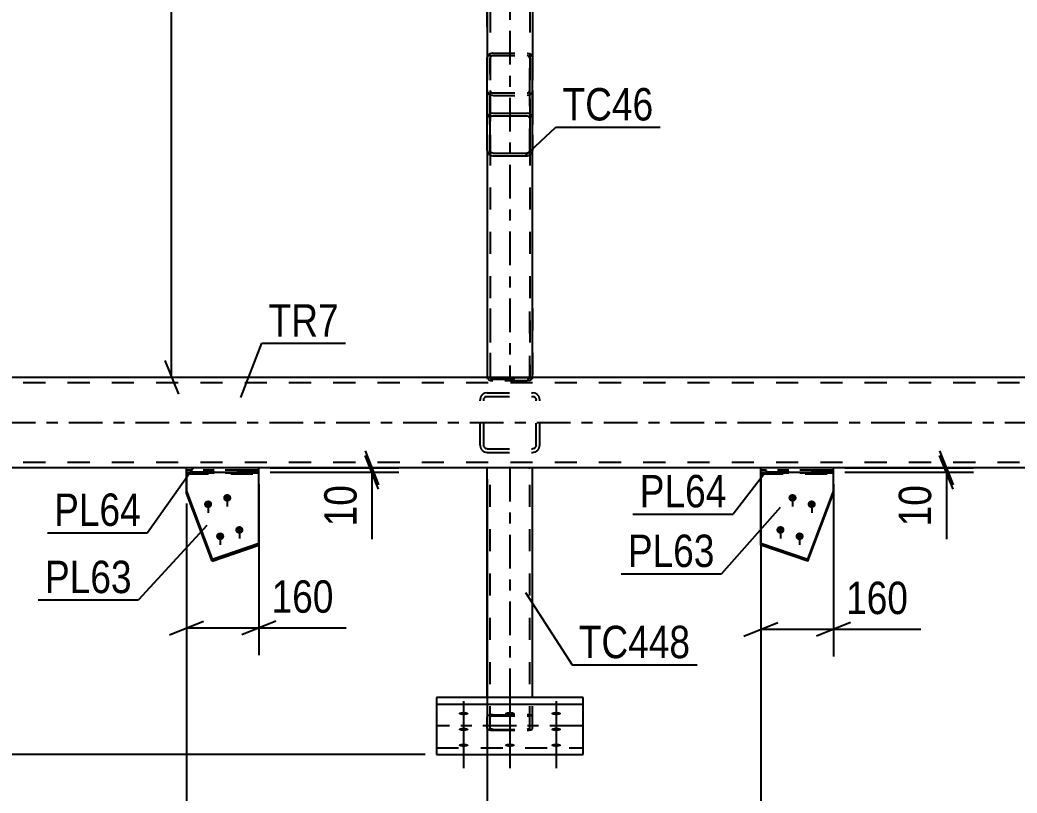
# Model space of a CAD drawing. Header units: millimetres. Extents: x -90 to 751, y -346 to 248.
# Drawn here: x 66 to 154.2, y 111 to 179.4 of the extents above; entities that cross this region are included whole.
import ezdxf

# ---------------------------------------------------------------- set-up
doc = ezdxf.new("R2010")
doc.units = ezdxf.units.MM
doc.linetypes.add('DXK_LINE_DOT2', pattern=[3.9198, 1.9599, -1.9599])
doc.linetypes.add('DXK_LINE_DOT3', pattern=[5.9187, 2.979, -0.9799, 0.9799, -0.9799])
doc.styles.add('Arial Narrow', font='ARIALN.TTF', dxfattribs={"height": 0.2})

# ---------------------------------------------------------------- blocks, each defined once
blk = doc.blocks.new('Part-389633021-11563 - 11557')
at = {"color": 2, "linetype": 'Continuous'}
for p, q in [((107.648, 227.698), (107.832, 227.734)), ((107.832, 227.734), (110.872, 227.734)), ((110.872, 227.734), (111.056, 227.698)), ((107.352, 227.254), (107.389, 227.438)), ((107.352, 227.254), (107.352, 226.538)), ((107.389, 227.438), (107.493, 227.594)), ((107.493, 227.594), (107.648, 227.698)), ((111.056, 227.698), (111.211, 227.594)), ((111.211, 227.594), (111.316, 227.438)), ((111.316, 227.438), (111.352, 227.254)), ((111.352, 227.254), (111.352, 226.539)), ((107.352, 221.975), (107.352, 199.475)), ((111.352, 221.975), (111.352, 199.476)), ((107.352, 187.059), (107.352, 175.983)), ((111.352, 187.059), (111.352, 175.983)), ((107.352, 167.8), (107.352, 147.735)), ((111.352, 147.735), (111.352, 167.8)), ((107.352, 147.735), (111.352, 147.735))]:
    blk.add_line(p, q, dxfattribs=at)
at = {"color": 7, "linetype": 'DXK_LINE_DOT2'}
for p, q in [((107.61, 227.346), (107.592, 227.254)), ((107.592, 227.254), (107.592, 147.735)), ((107.662, 227.424), (107.61, 227.346)), ((107.74, 227.476), (107.662, 227.424)), ((107.832, 227.494), (107.74, 227.476)), ((107.832, 227.494), (110.872, 227.494)), ((110.964, 227.476), (110.872, 227.494)), ((111.042, 227.424), (110.964, 227.476)), ((111.094, 227.346), (111.042, 227.424)), ((111.112, 227.254), (111.094, 227.346)), ((111.112, 227.254), (111.112, 147.735)), ((107.352, 226.538), (107.352, 221.975)), ((111.352, 226.539), (111.352, 221.975)), ((107.389, 224.031), (107.352, 224.214)), ((107.592, 224.214), (107.61, 224.122)), ((111.094, 224.122), (111.112, 224.214)), ((111.352, 224.214), (111.316, 224.031)), ((107.493, 223.875), (107.389, 224.031)), ((107.648, 223.771), (107.493, 223.875)), ((107.61, 224.122), (107.662, 224.045)), ((107.832, 223.734), (107.648, 223.771)), ((107.662, 224.045), (107.74, 223.993)), ((107.74, 223.993), (107.832, 223.974)), ((107.832, 223.974), (110.872, 223.974)), ((107.832, 223.734), (110.872, 223.734)), ((110.872, 223.974), (110.964, 223.993)), ((111.056, 223.771), (110.872, 223.734)), ((110.964, 223.993), (111.042, 224.045)), ((111.042, 224.045), (111.056, 224.066)), ((111.056, 224.066), (111.094, 224.122)), ((111.211, 223.875), (111.056, 223.771)), ((111.316, 224.031), (111.211, 223.875)), ((107.352, 199.475), (107.352, 187.059)), ((111.352, 199.476), (111.352, 187.059)), ((107.352, 175.983), (107.352, 167.8)), ((111.352, 175.983), (111.352, 167.8)), ((111.094, 147.735), (111.056, 147.735)), ((111.094, 147.735), (111.056, 147.735)), ((111.112, 147.735), (111.094, 147.735)), ((111.094, 147.735), (111.112, 147.735))]:
    blk.add_line(p, q, dxfattribs=at)
at = {"color": 7, "linetype": 'DXK_LINE_DOT3'}
blk.add_line((109.352, 225.734), (109.352, 147.735), dxfattribs=at)
blk = doc.blocks.new('Part-389633021-11564 - 11557')
at = {"color": 2, "linetype": 'Continuous'}
for p, q in [((111.352, 139.735), (107.352, 139.735)), ((107.352, 119.412), (107.352, 139.735)), ((111.352, 119.412), (111.352, 139.735))]:
    blk.add_line(p, q, dxfattribs=at)
at = {"color": 7, "linetype": 'DXK_LINE_DOT2'}
for p, q in [((107.592, 116.669), (107.592, 139.735)), ((111.042, 139.735), (111.056, 139.735)), ((111.056, 139.735), (111.094, 139.735)), ((111.094, 139.735), (111.112, 139.735)), ((111.112, 116.669), (111.112, 139.735)), ((107.352, 119.412), (107.352, 116.669)), ((111.352, 116.669), (111.352, 119.412)), ((107.389, 117.772), (107.352, 117.709)), ((107.352, 116.669), (107.352, 117.709)), ((107.493, 117.825), (107.389, 117.772)), ((107.648, 117.86), (107.493, 117.825)), ((107.592, 117.709), (107.61, 117.74)), ((107.61, 117.74), (107.662, 117.767)), ((107.832, 117.873), (107.648, 117.86)), ((107.662, 117.767), (107.74, 117.785)), ((107.74, 117.785), (107.832, 117.791)), ((107.832, 117.873), (110.872, 117.873)), ((107.832, 117.791), (110.872, 117.791)), ((111.056, 117.86), (110.872, 117.873)), ((110.872, 117.791), (110.964, 117.785)), ((110.964, 117.785), (111.042, 117.767)), ((111.042, 117.767), (111.094, 117.74)), ((111.211, 117.825), (111.056, 117.86)), ((111.094, 117.74), (111.112, 117.709)), ((111.315, 117.772), (111.211, 117.825)), ((111.352, 117.709), (111.315, 117.772)), ((107.352, 116.669), (107.389, 116.606)), ((107.389, 116.606), (107.493, 116.553)), ((107.493, 116.553), (107.648, 116.517)), ((107.61, 116.638), (107.592, 116.669)), ((107.662, 116.611), (107.61, 116.638)), ((107.648, 116.517), (107.832, 116.505)), ((107.74, 116.593), (107.662, 116.611)), ((107.832, 116.587), (107.74, 116.593)), ((107.832, 116.587), (110.872, 116.587)), ((110.964, 116.593), (110.872, 116.587)), ((110.872, 116.505), (111.056, 116.517)), ((111.042, 116.611), (110.964, 116.593)), ((111.094, 116.638), (111.042, 116.611)), ((111.056, 116.517), (111.211, 116.553)), ((111.112, 116.669), (111.094, 116.638)), ((111.211, 116.553), (111.315, 116.606)), ((111.315, 116.606), (111.352, 116.669)), ((107.832, 116.505), (110.872, 116.505))]:
    blk.add_line(p, q, dxfattribs=at)
at = {"color": 7, "linetype": 'DXK_LINE_DOT3'}
blk.add_line((109.352, 139.735), (109.352, 117.189), dxfattribs=at)
blk = doc.blocks.new('Part-389633021-11596 - 11557')
at = {"color": 2, "linetype": 'Continuous'}
for p, q in [((115.852, 119.412), (102.852, 119.412)), ((102.852, 119.412), (102.852, 114.364)), ((115.852, 114.364), (115.852, 119.412)), ((102.852, 118.811), (115.852, 118.811)), ((102.852, 114.364), (115.852, 114.364))]:
    blk.add_line(p, q, dxfattribs=at)
at = {"color": 7, "linetype": 'DXK_LINE_DOT3'}
blk.add_line((115.852, 116.888), (102.852, 116.888), dxfattribs=at)
at = {"color": 7, "linetype": 'DXK_LINE_DOT2'}
blk.add_line((102.852, 114.966), (115.852, 114.966), dxfattribs=at)
blk = doc.blocks.new('Part-389633021-11611 - 11557')
at = {"color": 2, "linetype": 'Continuous'}
for p, q in [((137.988, 139.735), (131.569, 139.735)), ((131.569, 139.335), (131.569, 139.735)), ((137.988, 139.335), (137.988, 139.735)), ((131.569, 139.335), (137.988, 139.335))]:
    blk.add_line(p, q, dxfattribs=at)
at = {"color": 7, "linetype": 'DXK_LINE_DOT3'}
blk.add_line((137.988, 139.535), (131.569, 139.535), dxfattribs=at)
blk = doc.blocks.new('Part-389633021-11613 - 11557')
at = {"color": 2, "linetype": 'Continuous'}
for p, q in [((87.134, 139.735), (80.716, 139.735)), ((80.716, 139.335), (80.716, 139.735)), ((87.134, 139.335), (87.134, 139.735)), ((80.716, 139.335), (87.134, 139.335))]:
    blk.add_line(p, q, dxfattribs=at)
at = {"color": 7, "linetype": 'DXK_LINE_DOT3'}
blk.add_line((87.134, 139.535), (80.716, 139.535), dxfattribs=at)
blk = doc.blocks.new('Part-389633021-18018 - 11557')
at = {"color": 7, "linetype": 'DXK_LINE_DOT2'}
for p, q in [((107.352, 153.829), (107.352, 147.685)), ((107.592, 153.829), (107.592, 147.685)), ((111.112, 147.685), (111.112, 153.829)), ((111.352, 153.829), (111.352, 147.685)), ((111.352, 147.735), (107.352, 147.735)), ((107.37, 147.662), (107.352, 147.685)), ((107.389, 147.607), (107.37, 147.662)), ((107.389, 147.607), (107.493, 147.516)), ((107.493, 147.516), (107.649, 147.456)), ((107.592, 147.685), (107.61, 147.661)), ((107.61, 147.661), (107.662, 147.616)), ((107.832, 147.735), (107.649, 147.735)), ((107.649, 147.456), (107.832, 147.425)), ((107.662, 147.616), (107.74, 147.585)), ((107.74, 147.585), (107.832, 147.574)), ((107.832, 147.735), (110.872, 147.735)), ((107.832, 147.574), (110.872, 147.574)), ((110.872, 147.425), (107.832, 147.425)), ((110.872, 147.735), (111.056, 147.735)), ((110.872, 147.574), (110.964, 147.585)), ((111.056, 147.456), (110.872, 147.425)), ((110.964, 147.585), (111.042, 147.616)), ((111.042, 147.616), (111.094, 147.661)), ((111.056, 147.456), (111.212, 147.516)), ((111.094, 147.661), (111.112, 147.685)), ((111.212, 147.516), (111.316, 147.607)), ((111.334, 147.662), (111.316, 147.607)), ((111.352, 147.685), (111.334, 147.662))]:
    blk.add_line(p, q, dxfattribs=at)
blk = doc.blocks.new('Part-389633021-11615 - 11557')
at = {"color": 7, "linetype": 'DXK_LINE_DOT2'}
for p, q in [((106.761, 145.98), (106.712, 145.735)), ((106.712, 141.735), (106.712, 145.735)), ((107.032, 145.735), (107.057, 145.857)), ((107.032, 141.735), (107.032, 145.735)), ((107.352, 146.375), (107.107, 146.326)), ((107.23, 146.03), (107.352, 146.055)), ((107.352, 146.375), (111.352, 146.375)), ((107.352, 146.055), (111.352, 146.055)), ((111.597, 146.326), (111.352, 146.375)), ((111.352, 146.055), (111.475, 146.03)), ((111.648, 145.857), (111.672, 145.735)), ((111.672, 141.735), (111.672, 145.735)), ((111.992, 145.735), (111.943, 145.98)), ((111.992, 141.735), (111.992, 145.735)), ((106.712, 141.735), (106.761, 141.49)), ((107.057, 141.612), (107.032, 141.735)), ((107.352, 141.415), (107.23, 141.439)), ((107.352, 141.415), (111.352, 141.415)), ((111.475, 141.439), (111.352, 141.415)), ((111.672, 141.735), (111.648, 141.612)), ((111.943, 141.49), (111.992, 141.735)), ((107.107, 141.143), (107.352, 141.095)), ((107.352, 141.095), (111.352, 141.095)), ((111.352, 141.095), (111.597, 141.143))]:
    blk.add_line(p, q, dxfattribs=at)
at = {"color": 7, "linetype": 'DXK_LINE_DOT3'}
blk.add_line((109.352, 143.735), (109.352, 143.735), dxfattribs=at)
at = {"color": 7, "linetype": 'DXK_LINE_DOT2'}
for centre, radius, start, end in [((107.352, 145.735), 0.64, 112.5, 157.5), ((107.352, 145.735), 0.32, 112.5, 157.5), ((111.352, 145.735), 0.32, 22.5, 67.5), ((111.352, 145.735), 0.64, 22.5, 67.5), ((107.352, 141.735), 0.64, 202.5, 247.5), ((107.352, 141.735), 0.32, 202.5, 247.5), ((111.352, 141.735), 0.32, 292.5, 337.5), ((111.352, 141.735), 0.64, 292.5, 337.5)]:
    blk.add_arc(centre, radius, start, end, dxfattribs=at)
blk = doc.blocks.new('Part-389633021-11619 - 11557')
at = {"color": 2, "linetype": 'Continuous'}
for p, q in [((177.992, 147.735), (40.712, 147.735)), ((80.716, 139.735), (40.712, 139.735)), ((107.352, 139.735), (87.134, 139.735)), ((131.569, 139.735), (111.352, 139.735)), ((177.992, 139.735), (137.988, 139.735))]:
    blk.add_line(p, q, dxfattribs=at)
at = {"color": 7, "linetype": 'DXK_LINE_DOT2'}
for p, q in [((177.992, 147.255), (40.712, 147.255)), ((177.992, 140.215), (40.712, 140.215)), ((87.134, 139.735), (80.716, 139.735)), ((111.352, 139.735), (107.352, 139.735)), ((137.988, 139.735), (131.569, 139.735))]:
    blk.add_line(p, q, dxfattribs=at)
at = {"color": 7, "linetype": 'DXK_LINE_DOT3'}
blk.add_line((40.712, 143.735), (177.992, 143.735), dxfattribs=at)
blk = doc.blocks.new('Part-389633021-11637 - 11557')
at = {"color": 7, "linetype": 'DXK_LINE_DOT2'}
for p, q in [((137.988, 139.355), (131.569, 139.355)), ((131.569, 139.355), (131.569, 139.335)), ((131.569, 139.335), (131.569, 139.355)), ((131.569, 139.191), (137.988, 139.191)), ((137.988, 139.355), (137.988, 139.335)), ((137.988, 139.335), (137.988, 139.355))]:
    blk.add_line(p, q, dxfattribs=at)
at = {"color": 2, "linetype": 'Continuous'}
for p, q in [((131.569, 132.887), (131.569, 139.335)), ((137.988, 137.497), (137.988, 139.335)), ((135.715, 131.639), (137.988, 137.661)), ((135.715, 131.475), (137.988, 137.497)), ((131.569, 133.051), (135.715, 131.639)), ((135.715, 131.475), (131.569, 132.887)), ((135.715, 131.639), (135.715, 131.475))]:
    blk.add_line(p, q, dxfattribs=at)
at = {"color": 7, "linetype": 'DXK_LINE_DOT3'}
for p, q in [((137.988, 139.273), (131.569, 139.273)), ((131.569, 139.273), (131.569, 132.969)), ((135.715, 131.557), (137.988, 137.579)), ((131.569, 132.969), (135.715, 131.557))]:
    blk.add_line(p, q, dxfattribs=at)
blk = doc.blocks.new('Part-389633021-11638 - 11557')
at = {"color": 7, "linetype": 'DXK_LINE_DOT2'}
for p, q in [((87.134, 139.355), (80.716, 139.355)), ((80.716, 139.355), (80.716, 139.335)), ((80.716, 139.335), (80.716, 139.355)), ((80.716, 139.191), (87.134, 139.191)), ((87.134, 139.355), (87.134, 139.335)), ((87.134, 139.335), (87.134, 139.355))]:
    blk.add_line(p, q, dxfattribs=at)
at = {"color": 2, "linetype": 'Continuous'}
for p, q in [((80.716, 137.497), (80.716, 139.335)), ((87.134, 132.887), (87.134, 139.335)), ((80.716, 137.661), (82.989, 131.639)), ((82.989, 131.475), (80.716, 137.497)), ((82.989, 131.639), (87.134, 133.051)), ((82.989, 131.475), (87.134, 132.887)), ((82.989, 131.639), (82.989, 131.475))]:
    blk.add_line(p, q, dxfattribs=at)
at = {"color": 7, "linetype": 'DXK_LINE_DOT3'}
for p, q in [((87.134, 139.273), (80.716, 139.273)), ((80.716, 139.273), (80.716, 137.579)), ((80.716, 137.579), (82.989, 131.557)), ((82.989, 131.557), (87.134, 132.969))]:
    blk.add_line(p, q, dxfattribs=at)
blk = doc.blocks.new('Bolt-389633021-11644 - 11557')
at = {"linetype": 'Continuous'}
for points in [[(105.252, 118.14), (105.344, 118.137), (105.431, 118.127), (105.511, 118.112), (105.579, 118.09), (105.633, 118.065), (105.671, 118.036), (105.69, 118.006), (105.69, 117.974), (105.671, 117.943), (105.633, 117.915), (105.579, 117.889), (105.511, 117.868), (105.431, 117.852), (105.344, 117.843), (105.252, 117.839), (105.161, 117.843), (105.073, 117.852), (104.993, 117.868), (104.925, 117.889), (104.871, 117.915), (104.834, 117.943), (104.814, 117.974), (104.814, 118.006), (104.834, 118.036), (104.871, 118.065), (104.925, 118.09), (104.993, 118.112), (105.073, 118.127), (105.161, 118.137)], [(109.352, 118.14), (109.444, 118.137), (109.531, 118.127), (109.611, 118.112), (109.679, 118.09), (109.733, 118.065), (109.771, 118.036), (109.79, 118.006), (109.79, 117.974), (109.771, 117.943), (109.733, 117.915), (109.679, 117.889), (109.611, 117.868), (109.531, 117.852), (109.444, 117.843), (109.352, 117.839), (109.261, 117.843), (109.173, 117.852), (109.093, 117.868), (109.025, 117.889), (108.971, 117.915), (108.934, 117.943), (108.914, 117.974), (108.914, 118.006), (108.934, 118.036), (108.971, 118.065), (109.025, 118.09), (109.093, 118.112), (109.173, 118.127), (109.261, 118.137)], [(113.452, 118.14), (113.544, 118.137), (113.631, 118.127), (113.711, 118.112), (113.779, 118.09), (113.833, 118.065), (113.871, 118.036), (113.89, 118.006), (113.89, 117.974), (113.871, 117.943), (113.833, 117.915), (113.779, 117.889), (113.711, 117.868), (113.631, 117.852), (113.544, 117.843), (113.452, 117.839), (113.361, 117.843), (113.273, 117.852), (113.193, 117.868), (113.125, 117.889), (113.071, 117.915), (113.034, 117.943), (113.014, 117.974), (113.014, 118.006), (113.034, 118.036), (113.071, 118.065), (113.125, 118.09), (113.193, 118.112), (113.273, 118.127), (113.361, 118.137)], [(105.252, 116.738), (105.344, 116.735), (105.431, 116.725), (105.511, 116.709), (105.579, 116.688), (105.633, 116.663), (105.671, 116.634), (105.69, 116.603), (105.69, 116.572), (105.671, 116.541), (105.633, 116.512), (105.579, 116.487), (105.511, 116.466), (105.431, 116.45), (105.344, 116.44), (105.252, 116.437), (105.161, 116.44), (105.073, 116.45), (104.993, 116.466), (104.925, 116.487), (104.871, 116.512), (104.834, 116.541), (104.814, 116.572), (104.814, 116.603), (104.834, 116.634), (104.871, 116.663), (104.925, 116.688), (104.993, 116.709), (105.073, 116.725), (105.161, 116.735)], [(113.452, 116.738), (113.544, 116.735), (113.631, 116.725), (113.711, 116.709), (113.779, 116.688), (113.833, 116.663), (113.871, 116.634), (113.89, 116.603), (113.89, 116.572), (113.871, 116.541), (113.833, 116.512), (113.779, 116.487), (113.711, 116.466), (113.631, 116.45), (113.544, 116.44), (113.452, 116.437), (113.361, 116.44), (113.273, 116.45), (113.193, 116.466), (113.125, 116.487), (113.071, 116.512), (113.034, 116.541), (113.014, 116.572), (113.014, 116.603), (113.034, 116.634), (113.071, 116.663), (113.125, 116.688), (113.193, 116.709), (113.273, 116.725), (113.361, 116.735)], [(105.252, 115.336), (105.344, 115.332), (105.431, 115.323), (105.511, 115.307), (105.579, 115.286), (105.633, 115.26), (105.671, 115.232), (105.69, 115.201), (105.69, 115.169), (105.671, 115.139), (105.633, 115.11), (105.579, 115.084), (105.511, 115.063), (105.431, 115.048), (105.344, 115.038), (105.252, 115.035), (105.161, 115.038), (105.073, 115.048), (104.993, 115.063), (104.925, 115.084), (104.871, 115.11), (104.834, 115.139), (104.814, 115.169), (104.814, 115.201), (104.834, 115.232), (104.871, 115.26), (104.925, 115.286), (104.993, 115.307), (105.073, 115.323), (105.161, 115.332)], [(109.352, 115.336), (109.444, 115.332), (109.531, 115.323), (109.611, 115.307), (109.679, 115.286), (109.733, 115.26), (109.771, 115.232), (109.79, 115.201), (109.79, 115.169), (109.771, 115.139), (109.733, 115.11), (109.679, 115.084), (109.611, 115.063), (109.531, 115.048), (109.444, 115.038), (109.352, 115.035), (109.261, 115.038), (109.173, 115.048), (109.093, 115.063), (109.025, 115.084), (108.971, 115.11), (108.934, 115.139), (108.914, 115.169), (108.914, 115.201), (108.934, 115.232), (108.971, 115.26), (109.025, 115.286), (109.093, 115.307), (109.173, 115.323), (109.261, 115.332)], [(113.452, 115.336), (113.544, 115.332), (113.631, 115.323), (113.711, 115.307), (113.779, 115.286), (113.833, 115.26), (113.871, 115.232), (113.89, 115.201), (113.89, 115.169), (113.871, 115.139), (113.833, 115.11), (113.779, 115.084), (113.711, 115.063), (113.631, 115.048), (113.544, 115.038), (113.452, 115.035), (113.361, 115.038), (113.273, 115.048), (113.193, 115.063), (113.125, 115.084), (113.071, 115.11), (113.034, 115.139), (113.014, 115.169), (113.014, 115.201), (113.034, 115.232), (113.071, 115.26), (113.125, 115.286), (113.193, 115.307), (113.273, 115.323), (113.361, 115.332)]]:
    blk.add_hatch(color=1, dxfattribs=at).paths.add_polyline_path(points)
at = {"color": 1, "linetype": 'Continuous'}
for p, q in [((105.252, 119.08), (105.252, 115.96)), ((109.352, 119.08), (109.352, 115.96)), ((113.452, 119.08), (113.452, 115.96)), ((105.252, 117.678), (105.252, 114.558)), ((113.452, 117.678), (113.452, 114.558)), ((105.252, 116.275), (105.252, 113.155)), ((109.352, 116.275), (109.352, 113.155)), ((113.452, 116.275), (113.452, 113.155))]:
    blk.add_line(p, q, dxfattribs=at)
blk = doc.blocks.new('Bolt-389633021-11645 - 11557')
at = {"linetype": 'Continuous'}
for points in [[(134.37, 136.734), (134.296, 136.741), (134.224, 136.763), (134.159, 136.799), (134.103, 136.846), (134.059, 136.903), (134.028, 136.968), (134.012, 137.037), (134.012, 137.108), (134.028, 137.177), (134.059, 137.241), (134.103, 137.299), (134.159, 137.346), (134.224, 137.381), (134.296, 137.403), (134.37, 137.411), (134.445, 137.403), (134.517, 137.381), (134.582, 137.346), (134.638, 137.299), (134.682, 137.241), (134.713, 137.177), (134.728, 137.108), (134.728, 137.037), (134.713, 136.968), (134.682, 136.903), (134.638, 136.846), (134.582, 136.799), (134.517, 136.763), (134.445, 136.741)], [(136.067, 136.168), (135.992, 136.176), (135.92, 136.198), (135.855, 136.233), (135.799, 136.28), (135.755, 136.338), (135.724, 136.402), (135.709, 136.471), (135.709, 136.542), (135.724, 136.611), (135.755, 136.676), (135.799, 136.733), (135.855, 136.78), (135.92, 136.816), (135.992, 136.838), (136.067, 136.845), (136.142, 136.838), (136.213, 136.816), (136.278, 136.78), (136.334, 136.733), (136.379, 136.676), (136.409, 136.611), (136.425, 136.542), (136.425, 136.471), (136.409, 136.402), (136.379, 136.338), (136.334, 136.28), (136.278, 136.233), (136.213, 136.198), (136.142, 136.176)], [(133.301, 133.9), (133.226, 133.907), (133.154, 133.929), (133.089, 133.965), (133.033, 134.012), (132.989, 134.069), (132.958, 134.134), (132.943, 134.203), (132.943, 134.274), (132.958, 134.343), (132.989, 134.407), (133.033, 134.465), (133.089, 134.512), (133.154, 134.547), (133.226, 134.569), (133.301, 134.577), (133.375, 134.569), (133.447, 134.547), (133.512, 134.512), (133.568, 134.465), (133.612, 134.407), (133.643, 134.343), (133.659, 134.274), (133.659, 134.203), (133.643, 134.134), (133.612, 134.069), (133.568, 134.012), (133.512, 133.965), (133.447, 133.929), (133.375, 133.907)], [(134.997, 133.334), (134.922, 133.342), (134.851, 133.364), (134.785, 133.399), (134.729, 133.446), (134.685, 133.504), (134.655, 133.568), (134.639, 133.637), (134.639, 133.708), (134.655, 133.777), (134.685, 133.842), (134.729, 133.899), (134.785, 133.946), (134.851, 133.982), (134.922, 134.004), (134.997, 134.011), (135.072, 134.004), (135.143, 133.982), (135.209, 133.946), (135.265, 133.899), (135.309, 133.842), (135.339, 133.777), (135.355, 133.708), (135.355, 133.637), (135.339, 133.568), (135.309, 133.504), (135.265, 133.446), (135.209, 133.399), (135.143, 133.364), (135.072, 133.342)]]:
    blk.add_hatch(color=1, dxfattribs=at).paths.add_polyline_path(points)
at = {"color": 1, "linetype": 'Continuous'}
for p, q in [((134.37, 137.346), (134.37, 136.32)), ((136.067, 136.78), (136.067, 135.754)), ((133.301, 134.512), (133.301, 133.486)), ((134.997, 133.946), (134.997, 132.92))]:
    blk.add_line(p, q, dxfattribs=at)
blk = doc.blocks.new('Bolt-389633021-11646 - 11557')
at = {"linetype": 'Continuous'}
for points in [[(82.637, 136.168), (82.562, 136.176), (82.491, 136.198), (82.426, 136.233), (82.37, 136.28), (82.325, 136.338), (82.295, 136.402), (82.279, 136.471), (82.279, 136.542), (82.295, 136.611), (82.325, 136.676), (82.37, 136.733), (82.426, 136.78), (82.491, 136.816), (82.562, 136.838), (82.637, 136.845), (82.712, 136.838), (82.784, 136.816), (82.849, 136.78), (82.905, 136.733), (82.949, 136.676), (82.98, 136.611), (82.995, 136.542), (82.995, 136.471), (82.98, 136.402), (82.949, 136.338), (82.905, 136.28), (82.849, 136.233), (82.784, 136.198), (82.712, 136.176)], [(84.334, 136.734), (84.259, 136.741), (84.187, 136.763), (84.122, 136.799), (84.066, 136.846), (84.022, 136.903), (83.991, 136.968), (83.976, 137.037), (83.976, 137.108), (83.991, 137.177), (84.022, 137.241), (84.066, 137.299), (84.122, 137.346), (84.187, 137.381), (84.259, 137.403), (84.334, 137.411), (84.408, 137.403), (84.48, 137.381), (84.545, 137.346), (84.601, 137.299), (84.645, 137.241), (84.676, 137.177), (84.692, 137.108), (84.692, 137.037), (84.676, 136.968), (84.645, 136.903), (84.601, 136.846), (84.545, 136.799), (84.48, 136.763), (84.408, 136.741)], [(85.403, 133.9), (85.329, 133.907), (85.257, 133.929), (85.192, 133.965), (85.136, 134.012), (85.092, 134.069), (85.061, 134.134), (85.045, 134.203), (85.045, 134.274), (85.061, 134.343), (85.092, 134.407), (85.136, 134.465), (85.192, 134.512), (85.257, 134.547), (85.329, 134.569), (85.403, 134.577), (85.478, 134.569), (85.55, 134.547), (85.615, 134.512), (85.671, 134.465), (85.715, 134.407), (85.746, 134.343), (85.761, 134.274), (85.761, 134.203), (85.746, 134.134), (85.715, 134.069), (85.671, 134.012), (85.615, 133.965), (85.55, 133.929), (85.478, 133.907)], [(83.707, 133.334), (83.632, 133.342), (83.561, 133.364), (83.495, 133.399), (83.439, 133.446), (83.395, 133.504), (83.365, 133.568), (83.349, 133.637), (83.349, 133.708), (83.365, 133.777), (83.395, 133.842), (83.439, 133.899), (83.495, 133.946), (83.561, 133.982), (83.632, 134.004), (83.707, 134.011), (83.782, 134.004), (83.853, 133.982), (83.919, 133.946), (83.974, 133.899), (84.019, 133.842), (84.049, 133.777), (84.065, 133.708), (84.065, 133.637), (84.049, 133.568), (84.019, 133.504), (83.974, 133.446), (83.919, 133.399), (83.853, 133.364), (83.782, 133.342)]]:
    blk.add_hatch(color=1, dxfattribs=at).paths.add_polyline_path(points)
at = {"color": 1, "linetype": 'Continuous'}
for p, q in [((84.334, 137.346), (84.334, 136.32)), ((82.637, 136.78), (82.637, 135.754)), ((85.403, 134.512), (85.403, 133.486)), ((83.707, 133.946), (83.707, 132.92))]:
    blk.add_line(p, q, dxfattribs=at)
blk = doc.blocks.new('Part-389633021-23413 - 11557')
at = {"color": 2, "linetype": 'Continuous'}
for p, q in [((107.352, 175.983), (107.389, 176.155)), ((107.352, 170.658), (107.352, 175.983)), ((107.389, 176.155), (107.493, 176.302)), ((107.493, 176.302), (107.648, 176.4)), ((107.822, 176.432), (107.648, 176.4)), ((110.882, 176.432), (111.056, 176.4)), ((111.056, 176.4), (111.212, 176.302)), ((111.212, 176.302), (111.316, 176.155)), ((111.316, 176.155), (111.352, 175.983)), ((111.352, 170.658), (111.352, 175.983)), ((107.389, 170.83), (107.352, 170.658)), ((107.352, 167.8), (107.352, 170.658)), ((107.493, 170.977), (107.389, 170.83)), ((107.648, 171.074), (107.493, 170.977)), ((107.592, 170.658), (107.61, 170.744)), ((107.592, 167.8), (107.592, 170.658)), ((107.61, 170.744), (107.662, 170.817)), ((107.832, 171.109), (107.648, 171.074)), ((107.662, 170.817), (107.74, 170.866)), ((107.74, 170.866), (107.832, 170.883)), ((107.832, 171.109), (110.872, 171.109)), ((107.832, 170.883), (110.872, 170.883)), ((111.056, 171.074), (110.872, 171.109)), ((110.872, 170.883), (110.964, 170.866)), ((110.964, 170.866), (111.042, 170.817)), ((111.042, 170.817), (111.094, 170.744)), ((111.211, 170.977), (111.056, 171.074)), ((111.094, 170.744), (111.112, 170.658)), ((111.112, 170.658), (111.112, 167.8)), ((111.316, 170.83), (111.211, 170.977)), ((111.352, 170.658), (111.316, 170.83)), ((111.352, 167.8), (111.352, 170.658)), ((107.352, 167.8), (107.389, 167.628)), ((107.61, 167.714), (107.592, 167.8)), ((107.662, 167.641), (107.61, 167.714)), ((111.094, 167.714), (111.042, 167.641)), ((111.112, 167.8), (111.094, 167.714)), ((111.316, 167.628), (111.352, 167.8)), ((107.389, 167.628), (107.493, 167.481)), ((107.493, 167.481), (107.648, 167.384)), ((107.648, 167.384), (107.832, 167.349)), ((107.74, 167.592), (107.662, 167.641)), ((107.832, 167.575), (107.74, 167.592)), ((107.832, 167.575), (110.872, 167.575)), ((107.832, 167.349), (110.872, 167.349)), ((110.964, 167.592), (110.872, 167.575)), ((110.872, 167.349), (111.056, 167.384)), ((111.042, 167.641), (110.964, 167.592)), ((111.056, 167.384), (111.211, 167.481)), ((111.211, 167.481), (111.316, 167.628))]:
    blk.add_line(p, q, dxfattribs=at)
at = {"color": 7, "linetype": 'DXK_LINE_DOT2'}
for p, q in [((107.352, 175.983), (107.352, 173.125)), ((107.61, 176.069), (107.592, 175.983)), ((107.592, 170.658), (107.592, 175.983)), ((107.592, 175.983), (107.592, 173.125)), ((107.662, 176.142), (107.61, 176.069)), ((107.74, 176.191), (107.662, 176.142)), ((107.832, 176.208), (107.74, 176.191)), ((107.832, 176.434), (107.822, 176.432)), ((107.832, 176.434), (110.872, 176.434)), ((107.832, 176.208), (110.872, 176.208)), ((110.872, 176.434), (110.882, 176.432)), ((110.964, 176.191), (110.872, 176.208)), ((111.042, 176.142), (110.964, 176.191)), ((111.094, 176.069), (111.042, 176.142)), ((111.112, 175.983), (111.094, 176.069)), ((111.112, 175.983), (111.112, 170.658)), ((111.112, 173.125), (111.112, 175.983)), ((111.352, 175.983), (111.352, 173.125)), ((107.352, 173.125), (107.352, 167.8)), ((107.389, 172.953), (107.352, 173.125)), ((107.592, 173.125), (107.592, 167.8)), ((107.592, 173.125), (107.61, 173.039)), ((107.61, 173.039), (107.662, 172.966)), ((111.042, 172.966), (111.094, 173.039)), ((111.094, 173.039), (111.112, 173.125)), ((111.112, 167.8), (111.112, 173.125)), ((111.352, 173.125), (111.316, 172.953)), ((111.352, 173.125), (111.352, 167.8)), ((107.493, 172.806), (107.389, 172.953)), ((107.648, 172.709), (107.493, 172.806)), ((107.832, 172.674), (107.648, 172.709)), ((107.662, 172.966), (107.74, 172.917)), ((107.74, 172.917), (107.832, 172.9)), ((107.832, 172.9), (110.872, 172.9)), ((107.832, 172.674), (110.872, 172.674)), ((110.872, 172.9), (110.964, 172.917)), ((111.056, 172.709), (110.872, 172.674)), ((110.964, 172.917), (111.042, 172.966)), ((111.212, 172.806), (111.056, 172.709)), ((111.316, 172.953), (111.212, 172.806))]:
    blk.add_line(p, q, dxfattribs=at)
blk = doc.blocks.new('StraightDimension-389633021-14319 - 11557')
at = {"color": 7, "linetype": 'Continuous'}
for p, q in [((131.569, 138.273), (131.569, 123.041)), ((137.988, 138.273), (137.988, 123.041)), ((130.069, 124.841), (133.069, 126.041)), ((131.569, 125.441), (137.988, 125.441)), ((139.488, 126.041), (136.488, 124.841)), ((137.988, 125.441), (145.722, 125.441)), ((137.988, 125.441), (145.722, 125.441))]:
    blk.add_line(p, q, dxfattribs=at)
at = {"color": 0}
blk.add_wipeout([(145.197, 126.191), (145.197, 130.391), (138.513, 130.391), (138.513, 126.191)], dxfattribs=at)
at = {"color": 3, "style": 'Arial Narrow'}
blk.add_text('160', height=2.8633, dxfattribs=at).set_placement((139.113, 126.791))
blk = doc.blocks.new('StraightDimension-389633021-14310 - 11557')
at = {"color": 7, "linetype": 'Continuous'}
for p, q in [((87.134, 138.273), (87.134, 123.16)), ((80.716, 136.579), (80.716, 123.16)), ((79.216, 124.96), (82.216, 126.16)), ((80.716, 125.56), (87.134, 125.56)), ((88.634, 126.16), (85.634, 124.96)), ((87.134, 125.56), (94.869, 125.56)), ((87.134, 125.56), (94.869, 125.56))]:
    blk.add_line(p, q, dxfattribs=at)
at = {"color": 0}
blk.add_wipeout([(94.344, 126.31), (94.344, 130.51), (87.659, 130.51), (87.659, 126.31)], dxfattribs=at)
at = {"color": 3, "style": 'Arial Narrow'}
blk.add_text('160', height=2.8633, dxfattribs=at).set_placement((88.259, 126.91))
blk = doc.blocks.new('StraightDimension-389633021-13363 - 11557')
at = {"color": 7, "linetype": 'Continuous'}
for p, q in [((80.008, 226.234), (78.808, 229.234)), ((106.832, 227.734), (76.558, 227.734)), ((79.408, 147.735), (79.408, 227.734)), ((78.808, 149.235), (80.008, 146.235)), ((106.389, 147.735), (76.558, 147.735))]:
    blk.add_line(p, q, dxfattribs=at)
at = {"color": 0}
blk.add_wipeout([(78.658, 191.991), (74.458, 191.991), (74.458, 183.478), (78.658, 183.478)], dxfattribs=at)
at = {"color": 3, "style": 'Arial Narrow'}
blk.add_text('2000', height=2.8633, rotation=90.00021, dxfattribs=at).set_placement((78.058, 184.078))
blk = doc.blocks.new('StraightDimension-389633021-14875 - 11557')
at = {"color": 7, "linetype": 'Continuous'}
for p, q in [((107.352, 178.709), (107.352, 236.519)), ((188.892, 148.735), (188.892, 236.519)), ((108.852, 234.269), (105.852, 233.069)), ((187.392, 233.069), (190.392, 234.269)), ((107.352, 233.669), (188.892, 233.669))]:
    blk.add_line(p, q, dxfattribs=at)
at = {"color": 0}
blk.add_wipeout([(152.378, 234.419), (152.378, 238.619), (143.866, 238.619), (143.866, 234.419)], dxfattribs=at)
at = {"color": 3, "style": 'Arial Narrow'}
blk.add_text('3177', height=2.8633, dxfattribs=at).set_placement((144.466, 235.019))
blk = doc.blocks.new('StraightDimension-389633021-13385 - 11557')
at = {"color": 7, "linetype": 'Continuous'}
blk.add_line((101.852, 114.364), (8.902, 114.364), dxfattribs=at)
blk = doc.blocks.new('StraightDimension-389633021-14347 - 11557')
at = {"color": 7, "linetype": 'Continuous'}
for p, q in [((188.892, 138.735), (188.892, 94.193)), ((131.569, 131.969), (131.569, 94.193)), ((133.069, 103.405), (130.069, 102.205)), ((187.392, 102.205), (190.392, 103.405)), ((131.569, 102.805), (188.892, 102.805))]:
    blk.add_line(p, q, dxfattribs=at)
at = {"color": 0}
blk.add_wipeout([(164.487, 103.555), (164.487, 107.755), (155.975, 107.755), (155.975, 103.555)], dxfattribs=at)
at = {"color": 3, "style": 'Arial Narrow'}
blk.add_text('2571', height=2.8633, dxfattribs=at).set_placement((156.575, 104.155))
at = {"color": 0, "linetype": 'Continuous'}
blk.add_wipeout([(188.292, 102.105), (184.092, 102.105), (184.092, 93.593), (188.292, 93.593)], dxfattribs=at)
at = {"color": 3, "linetype": 'Continuous', "style": 'Arial Narrow'}
blk.add_text('6252', height=2.8633, rotation=90.00021, dxfattribs=at).set_placement((187.692, 94.193))
blk = doc.blocks.new('StraightDimension-389633021-14348 - 11557')
at = {"color": 7, "linetype": 'Continuous'}
for p, q in [((107.352, 138.735), (107.352, 94.193)), ((131.569, 131.969), (131.569, 94.193)), ((108.852, 103.405), (105.852, 102.205)), ((130.069, 102.205), (133.069, 103.405)), ((107.352, 102.805), (131.569, 102.805))]:
    blk.add_line(p, q, dxfattribs=at)
at = {"color": 0}
blk.add_wipeout([(122.803, 103.555), (122.803, 107.755), (116.119, 107.755), (116.119, 103.555)], dxfattribs=at)
at = {"color": 3, "style": 'Arial Narrow'}
blk.add_text('605', height=2.8633, dxfattribs=at).set_placement((116.719, 104.155))
at = {"color": 0, "linetype": 'Continuous'}
blk.add_wipeout([(130.969, 102.105), (126.769, 102.105), (126.769, 93.593), (130.969, 93.593)], dxfattribs=at)
at = {"color": 3, "linetype": 'Continuous', "style": 'Arial Narrow'}
blk.add_text('3680', height=2.8633, rotation=90.00021, dxfattribs=at).set_placement((130.369, 94.193))
blk = doc.blocks.new('StraightDimension-389633021-14349 - 11557')
at = {"color": 7, "linetype": 'Continuous'}
for p, q in [((107.352, 138.735), (107.352, 94.193)), ((80.716, 136.579), (80.716, 94.193)), ((82.216, 103.405), (79.216, 102.205)), ((105.852, 102.205), (108.852, 103.405)), ((80.716, 102.805), (107.352, 102.805))]:
    blk.add_line(p, q, dxfattribs=at)
at = {"color": 0}
blk.add_wipeout([(97.376, 103.555), (97.376, 107.755), (90.692, 107.755), (90.692, 103.555)], dxfattribs=at)
at = {"color": 3, "style": 'Arial Narrow'}
blk.add_text('666', height=2.8633, dxfattribs=at).set_placement((91.292, 104.155))
at = {"color": 0, "linetype": 'Continuous'}
blk.add_wipeout([(106.752, 102.105), (102.552, 102.105), (102.552, 93.593), (106.752, 93.593)], dxfattribs=at)
at = {"color": 3, "linetype": 'Continuous', "style": 'Arial Narrow'}
blk.add_text('3075', height=2.8633, rotation=90.00021, dxfattribs=at).set_placement((106.152, 94.193))
blk = doc.blocks.new('StraightDimension-389633021-14350 - 11557')
at = {"color": 7, "linetype": 'Continuous'}
for p, q in [((29.812, 138.735), (29.812, 99.677)), ((80.716, 136.579), (80.716, 94.193)), ((31.312, 103.405), (28.312, 102.205)), ((79.216, 102.205), (82.216, 103.405)), ((29.812, 102.805), (80.716, 102.805))]:
    blk.add_line(p, q, dxfattribs=at)
at = {"color": 0}
blk.add_wipeout([(59.52, 103.555), (59.52, 107.755), (51.008, 107.755), (51.008, 103.555)], dxfattribs=at)
at = {"color": 3, "style": 'Arial Narrow'}
blk.add_text('2409', height=2.8633, dxfattribs=at).set_placement((51.608, 104.155))
at = {"color": 0, "linetype": 'Continuous'}
for points in [[(29.212, 102.105), (25.012, 102.105), (25.012, 99.077), (29.212, 99.077)], [(80.116, 102.105), (75.916, 102.105), (75.916, 93.593), (80.116, 93.593)]]:
    blk.add_wipeout(points, dxfattribs=at)
at = {"color": 3, "linetype": 'Continuous', "style": 'Arial Narrow'}
for s, height, p in [('0', 2.863, (28.612, 99.677)), ('2409', 2.8633, (79.516, 94.193))]:
    blk.add_text(s, height=height, rotation=90.00021, dxfattribs=at).set_placement(p)
blk = doc.blocks.new('StraightDimension-389633021-14876 - 11557')
at = {"color": 7, "linetype": 'Continuous'}
for p, q in [((29.812, 148.735), (29.812, 236.519)), ((107.352, 178.709), (107.352, 236.519)), ((31.312, 234.269), (28.312, 233.069)), ((105.852, 233.069), (108.852, 234.269)), ((29.812, 233.669), (107.352, 233.669))]:
    blk.add_line(p, q, dxfattribs=at)
at = {"color": 0}
blk.add_wipeout([(72.838, 234.419), (72.838, 238.619), (64.326, 238.619), (64.326, 234.419)], dxfattribs=at)
at = {"color": 3, "style": 'Arial Narrow'}
blk.add_text('3075', height=2.8633, dxfattribs=at).set_placement((64.926, 235.019))
blk = doc.blocks.new('StraightDimension-389633021-25221 - 11557')
at = {"color": 7, "linetype": 'Continuous'}
for p, q in [((96.534, 141.235), (97.734, 138.235)), ((97.734, 137.835), (96.534, 140.835)), ((88.134, 139.735), (99.534, 139.735)), ((97.134, 139.335), (97.134, 139.735)), ((88.134, 139.335), (99.534, 139.335)), ((97.134, 139.335), (97.134, 133.428)), ((97.134, 139.335), (97.134, 133.428))]:
    blk.add_line(p, q, dxfattribs=at)
at = {"color": 0}
blk.add_wipeout([(96.384, 138.81), (92.184, 138.81), (92.184, 133.953), (96.384, 133.953)], dxfattribs=at)
at = {"color": 3, "style": 'Arial Narrow'}
blk.add_text('10', height=2.8633, rotation=90.00021, dxfattribs=at).set_placement((95.784, 134.553))
blk = doc.blocks.new('StraightDimension-389633021-25237 - 11557')
at = {"color": 7, "linetype": 'Continuous'}
for p, q in [((147.388, 141.235), (148.588, 138.235)), ((148.588, 137.835), (147.388, 140.835)), ((138.988, 139.735), (150.388, 139.735)), ((147.988, 139.335), (147.988, 139.735)), ((138.988, 139.335), (150.388, 139.335)), ((147.988, 139.335), (147.988, 133.428)), ((147.988, 139.335), (147.988, 133.428))]:
    blk.add_line(p, q, dxfattribs=at)
at = {"color": 0}
blk.add_wipeout([(147.238, 138.81), (143.038, 138.81), (143.038, 133.953), (147.238, 133.953)], dxfattribs=at)
at = {"color": 3, "style": 'Arial Narrow'}
blk.add_text('10', height=2.8633, rotation=90.00021, dxfattribs=at).set_placement((146.638, 134.553))
blk = doc.blocks.new('Mark-389633021-13909 - 11557')
at = {"color": 30, "linetype": 'Continuous'}
for p, q in [((85.548, 145.952), (87.395, 150.749)), ((87.395, 150.749), (94.803, 150.749))]:
    blk.add_line(p, q, dxfattribs=at)
at = {"color": 0}
blk.add_wipeout([(94.203, 151.349), (94.203, 154.349), (87.995, 154.349), (87.995, 151.349)], dxfattribs=at)
blk.add_wipeout([(94.203, 151.349), (94.203, 154.349), (87.995, 154.349), (87.995, 151.349)], dxfattribs=at)
at = {"color": 3, "style": 'Arial Narrow'}
blk.add_text('TR7', height=2.8633, dxfattribs=at).set_placement((87.995, 151.349))
blk = doc.blocks.new('Mark-389633021-25442 - 11557')
at = {"color": 30, "linetype": 'Continuous'}
for p in [(82.536, 134.622), (67.601, 128.047)]:
    blk.add_line(p, (76.477, 128.047), dxfattribs=at)
at = {"color": 0}
blk.add_wipeout([(75.877, 128.647), (75.877, 131.647), (68.201, 131.647), (68.201, 128.647)], dxfattribs=at)
blk.add_wipeout([(75.877, 128.647), (75.877, 131.647), (68.201, 131.647), (68.201, 128.647)], dxfattribs=at)
at = {"color": 3, "style": 'Arial Narrow'}
blk.add_text('PL63', height=2.8633, dxfattribs=at).set_placement((68.201, 128.647))
blk = doc.blocks.new('Mark-389633021-13956 - 11557')
at = {"color": 30, "linetype": 'Continuous'}
for p, q in [((110.738, 128.703), (114.852, 122.29)), ((114.852, 122.29), (125.916, 122.29))]:
    blk.add_line(p, q, dxfattribs=at)
at = {"color": 0}
blk.add_wipeout([(125.316, 122.89), (125.316, 125.89), (115.452, 125.89), (115.452, 122.89)], dxfattribs=at)
blk.add_wipeout([(125.316, 122.89), (125.316, 125.89), (115.452, 125.89), (115.452, 122.89)], dxfattribs=at)
at = {"color": 3, "style": 'Arial Narrow'}
blk.add_text('TC448', height=2.8633, dxfattribs=at).set_placement((115.452, 122.89))
blk = doc.blocks.new('Mark-389633021-13953 - 11557')
at = {"color": 30, "linetype": 'Continuous'}
for p, q in [((110.691, 167.348), (113.416, 169.871)), ((113.416, 169.871), (122.652, 169.871))]:
    blk.add_line(p, q, dxfattribs=at)
at = {"color": 0}
blk.add_wipeout([(122.052, 170.471), (122.052, 173.471), (114.016, 173.471), (114.016, 170.471)], dxfattribs=at)
blk.add_wipeout([(122.052, 170.471), (122.052, 173.471), (114.016, 173.471), (114.016, 170.471)], dxfattribs=at)
at = {"color": 3, "style": 'Arial Narrow'}
blk.add_text('TC46', height=2.8633, dxfattribs=at).set_placement((114.016, 170.471))
blk = doc.blocks.new('Mark-389633021-14324 - 11557')
at = {"color": 30, "linetype": 'Continuous'}
for p in [(81.337, 139.735), (68.411, 133.993)]:
    blk.add_line(p, (77.286, 133.993), dxfattribs=at)
at = {"color": 0}
blk.add_wipeout([(76.686, 134.593), (76.686, 137.593), (69.011, 137.593), (69.011, 134.593)], dxfattribs=at)
blk.add_wipeout([(76.686, 134.593), (76.686, 137.593), (69.011, 137.593), (69.011, 134.593)], dxfattribs=at)
at = {"color": 3, "style": 'Arial Narrow'}
blk.add_text('PL64', height=2.8633, dxfattribs=at).set_placement((69.011, 134.593))
blk = doc.blocks.new('Mark-389633021-14331 - 11557')
at = {"color": 30, "linetype": 'Continuous'}
for p in [(132.107, 139.48), (120.247, 135.637)]:
    blk.add_line(p, (129.122, 135.637), dxfattribs=at)
at = {"color": 0}
blk.add_wipeout([(128.522, 136.237), (128.522, 139.237), (120.847, 139.237), (120.847, 136.237)], dxfattribs=at)
blk.add_wipeout([(128.522, 136.237), (128.522, 139.237), (120.847, 139.237), (120.847, 136.237)], dxfattribs=at)
at = {"color": 3, "style": 'Arial Narrow'}
blk.add_text('PL64', height=2.8633, dxfattribs=at).set_placement((120.847, 136.237))
blk = doc.blocks.new('Mark-389633021-25450 - 11557')
at = {"color": 30, "linetype": 'Continuous'}
for p in [(133.262, 136.209), (119.196, 130.357)]:
    blk.add_line(p, (128.072, 130.357), dxfattribs=at)
at = {"color": 0}
blk.add_wipeout([(127.472, 130.957), (127.472, 133.957), (119.796, 133.957), (119.796, 130.957)], dxfattribs=at)
blk.add_wipeout([(127.472, 130.957), (127.472, 133.957), (119.796, 133.957), (119.796, 130.957)], dxfattribs=at)
at = {"color": 3, "style": 'Arial Narrow'}
blk.add_text('PL63', height=2.8633, dxfattribs=at).set_placement((119.796, 130.957))

msp = doc.modelspace()

# ---------------------------------------------------------------- block references
for name in ['Part-389633021-11563 - 11557', 'Part-389633021-23413 - 11557', 'Part-389633021-18018 - 11557', 'Part-389633021-11619 - 11557', 'Part-389633021-11615 - 11557', 'Part-389633021-11613 - 11557', 'Part-389633021-11564 - 11557', 'Part-389633021-11611 - 11557', 'Part-389633021-11638 - 11557', 'Part-389633021-11637 - 11557', 'Bolt-389633021-11646 - 11557', 'Bolt-389633021-11645 - 11557', 'Part-389633021-11596 - 11557', 'Bolt-389633021-11644 - 11557']:
    msp.add_blockref(name, (0, 0))

# ---------------------------------------------------------------- next in the draw order: block references
for name in ['StraightDimension-389633021-13363 - 11557', 'StraightDimension-389633021-14310 - 11557', 'StraightDimension-389633021-14319 - 11557']:
    msp.add_blockref(name, (0, 0))

# ---------------------------------------------------------------- next in the draw order: block references
for name in ['StraightDimension-389633021-14875 - 11557', 'StraightDimension-389633021-14347 - 11557']:
    msp.add_blockref(name, (0, 0))

# ---------------------------------------------------------------- next in the draw order: block references
for name in ['StraightDimension-389633021-13385 - 11557', 'Mark-389633021-13953 - 11557', 'StraightDimension-389633021-25237 - 11557']:
    msp.add_blockref(name, (0, 0))

# ---------------------------------------------------------------- next in the draw order: block references
for name in ['StraightDimension-389633021-14876 - 11557', 'StraightDimension-389633021-14348 - 11557']:
    msp.add_blockref(name, (0, 0))

# ---------------------------------------------------------------- next in the draw order: block references
for name in ['Mark-389633021-13909 - 11557', 'Mark-389633021-14331 - 11557', 'StraightDimension-389633021-14349 - 11557', 'Mark-389633021-13956 - 11557']:
    msp.add_blockref(name, (0, 0))

# ---------------------------------------------------------------- next in the draw order: block references
for name in ['StraightDimension-389633021-25221 - 11557', 'StraightDimension-389633021-14350 - 11557', 'Mark-389633021-25450 - 11557']:
    msp.add_blockref(name, (0, 0))

# ---------------------------------------------------------------- next in the draw order: block references
msp.add_blockref('Mark-389633021-25442 - 11557', (0, 0))

# ---------------------------------------------------------------- next in the draw order: block references
msp.add_blockref('Mark-389633021-14324 - 11557', (0, 0))

doc.saveas('drawing.dxf')
